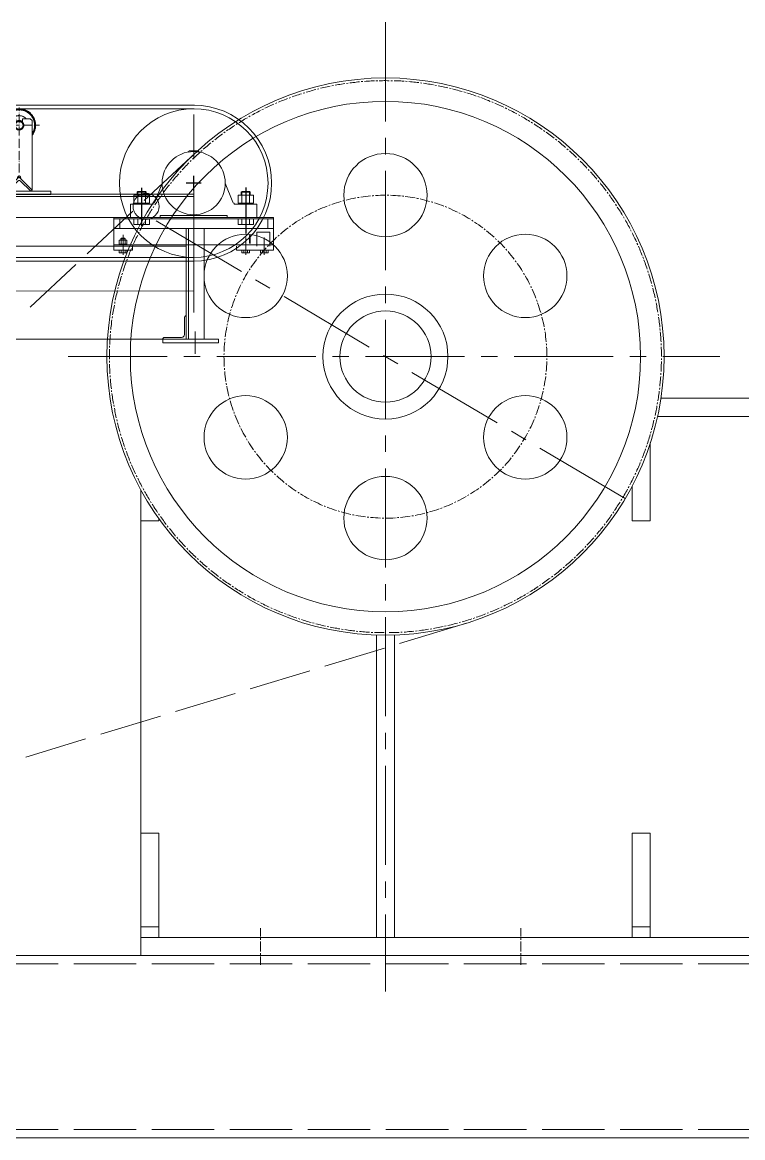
# Model space of a CAD drawing. Header units: millimetres. Extents: x 163705 to 1616509, y 81827 to 302547.
# Drawn here: x 1442037 to 1443421, y 145113 to 147256 of the extents above; entities that cross this region are included whole.
import ezdxf

# ---------------------------------------------------------------- set-up
doc = ezdxf.new("R2010")
doc.units = ezdxf.units.MM
doc.header["$LTSCALE"] = 10
for name, pattern in [('ACAD_ISO02W100', [15, 12, -3]), ('ACAD_ISO05W100', [33, 24, -3, 0, -3, 0, -3]), ('CENTER2', [28.575, 19.05, -3.175, 3.175, -3.175])]:
    doc.linetypes.add(name, pattern=pattern)
for name, color, linetype, lineweight in [('1-中心线', 1, 'CENTER2', 0), ('1-双点线', 8, 'ACAD_ISO05W100', 0), ('1-虚线', 8, 'ACAD_ISO02W100', 0), ('1-设备轮廓', 2, 'Continuous', 18), ('1-钢构', 6, 'Continuous', 0)]:
    doc.layers.add(name, color=color, linetype=linetype, lineweight=lineweight)

# ---------------------------------------------------------------- blocks, each defined once
blk = doc.blocks.new('*U880')
for p, q in [((0, 350), (3700, 350)), ((0, 0), (3700, 0))]:
    blk.add_line(p, q)
at = {"layer": '1-虚线'}
for p, q in [((0, 334), (3700, 334)), ((0, 16), (3700, 16))]:
    blk.add_line(p, q, dxfattribs=at)
blk = doc.blocks.new('A$C366B66C4')
at = {"layer": '1-双点线', "ltscale": 0.1}
for p, q in [((85, 58.2), (85, 233.5)), ((140.9, 185.3), (30.1, 185.3))]:
    blk.add_line(p, q, dxfattribs=at)
at = {"layer": '1-双点线'}
for p, q in [((55, 202.8), (50, 197.8)), ((50, 13), (50, 197.8)), ((55, 202.8), (75.8, 202.8)), ((75.8, 202.8), (75.8, 193.4)), ((94.3, 202.8), (115, 202.8)), ((94.3, 202.8), (94.3, 193.4)), ((120, 197.8), (115, 202.8)), ((120, 197.8), (120, 13)), ((49.6, 10.7), (84.6, 45.7)), ((81.1, 35.1), (54.6, 8.6)), ((85.4, 45.7), (120.4, 10.7)), ((115.4, 8.6), (88.9, 35.1)), ((0, 8), (0, 0)), ((170, 8), (0, 8)), ((51.8, 8.6), (49.6, 10.7)), ((51.9, 13), (50, 13)), ((120, 13), (118.1, 13)), ((120.4, 10.7), (118.2, 8.6)), ((170, 8), (170, 0))]:
    blk.add_line(p, q, dxfattribs=at)
at = {"layer": '1-双点线', "lineweight": 30}
blk.add_line((170, 0), (0, 0), dxfattribs=at)
at = {"layer": '1-双点线'}
for radius in [12.5, 10.5]:
    blk.add_circle((85, 185.3), radius, dxfattribs=at)
for centre, radius, start, end in [((85, 185.3), 44.5, 321.9342, 218.0658), ((85, 185.3), 43, 324.6088, 215.3912), ((85, 185.3), 41.5, 327.7963, 212.2037), ((85, 185.3), 26, 42.343, 137.657), ((85, 185.3), 13, 44.5131, 135.4869), ((73, 45.4), 8, 315, 358.1746), ((85, 45), 4, 1.8254, 178.1746), ((85, 31.2), 5.5, 45, 135), ((85, 45.4), 0.5, 45, 135), ((97, 45.4), 8, 181.8254, 225), ((53.2, 10), 2, 225, 315), ((116.8, 10), 2, 225, 315)]:
    blk.add_arc(centre, radius, start, end, dxfattribs=at)
blk = doc.blocks.new('B400X4400立面图')
for p, q in [((4466.2, 1634.1, -9109.2), (65, 1634, 2695.4)), ((4465.6, 1627, -9109.2), (63.9, 1627.2, 2700)), ((4464.6, 1616.5, 61017), (4464.6, 1530.7, 61017)), ((4455.7, 1546.6, 61017), (4455.7, 1546.2, 61017)), ((4473.5, 1546.6, 61017), (4455.7, 1546.6, 61017)), ((4473.5, 1546.6, 61017), (4473.5, 1546.2, 61017)), ((4403.9, 1484.3, 61017), (4389.6, 1447.9, 61017)), ((4525.3, 1484.3, 61017), (4539.6, 1447.9, 61017)), ((4349.8, 1461.1, 61017), (4349.8, 1445.7, 61017)), ((4349.8, 1461.1, 61017), (4379.5, 1461.1, 61017)), ((4356, 1466.8, 61017), (4357.5, 1468.2, 61017)), ((4356, 1461.1, 61017), (4356, 1466.8, 61017)), ((4356, 1466.8, 61017), (4373.2, 1466.8, 61017)), ((4357.2, 1468, 61017), (4357.2, 1461.1, 61017)), ((4357.2, 1461.1, 61017), (4357.2, 1445.7, 61017)), ((4357.5, 1468.2, 61017), (4371.8, 1468.2, 61017)), ((4373.2, 1466.8, 61017), (4371.8, 1468.2, 61017)), ((4372, 1468, 61017), (4372, 1461.1, 61017)), ((4372, 1461.1, 61017), (4372, 1445.7, 61017)), ((4373.2, 1461.1, 61017), (4373.2, 1466.8, 61017)), ((4379.5, 1461.1, 61017), (4379.5, 1445.7, 61017)), ((4549.8, 1461.1, 61017), (4549.8, 1445.7, 61017)), ((4549.8, 1461.1, 61017), (4579.5, 1461.1, 61017)), ((4556, 1466.8, 61017), (4557.5, 1468.2, 61017)), ((4556, 1461.1, 61017), (4556, 1466.8, 61017)), ((4556, 1466.8, 61017), (4573.2, 1466.8, 61017)), ((4557.2, 1468, 61017), (4557.2, 1461.1, 61017)), ((4557.2, 1461.1, 61017), (4557.2, 1445.7, 61017)), ((4557.5, 1468.2, 61017), (4571.8, 1468.2, 61017)), ((4573.2, 1466.8, 61017), (4571.8, 1468.2, 61017)), ((4572, 1468, 61017), (4572, 1461.1, 61017)), ((4572, 1461.1, 61017), (4572, 1445.7, 61017)), ((4573.2, 1461.1, 61017), (4573.2, 1466.8, 61017)), ((4579.5, 1461.1, 61017), (4579.5, 1445.7, 61017)), ((4386.7, 1443.6, 61017), (4343.2, 1443.6, 61017)), ((4343.2, 1443.6, 61017), (4343.2, 1418.6, 61017)), ((4379.5, 1445.7, 61017), (4349.8, 1445.7, 61017)), ((4350.8, 1445.7, 61017), (4350.8, 1443.6, 61017)), ((4364.6, 1443.6, 61017), (4362.1, 1445.7, 61017)), ((4366.8, 1443.6, 61017), (4364.3, 1445.7, 61017)), ((4378.4, 1445.7, 61017), (4378.4, 1443.6, 61017)), ((4386.7, 1445.7, 61017), (4386.7, 1443.6, 61017)), ((4387.5, 1445.7, 61017), (4386.7, 1445.7, 61017)), ((4464.6, 1352.2, 61017), (4464.6, 1437.9, 61017)), ((4541.8, 1445.7, 61017), (4542.5, 1445.7, 61017)), ((4542.5, 1445.7, 61017), (4542.5, 1443.6, 61017)), ((4542.5, 1443.6, 61017), (4586.1, 1443.6, 61017)), ((4579.5, 1445.7, 61017), (4549.8, 1445.7, 61017)), ((4550.8, 1445.7, 61017), (4550.8, 1443.6, 61017)), ((4564.6, 1443.6, 61017), (4562.1, 1445.7, 61017)), ((4566.8, 1443.6, 61017), (4564.3, 1445.7, 61017)), ((4578.4, 1445.7, 61017), (4578.4, 1443.6, 61017)), ((4586, 1443.6, 61017), (4586, 1418.6, 61017)), ((4618.2, 1418.6, 61017), (4311, 1418.6, 61017)), ((4311, 1418.6, 61017), (4311, 1362.9, 61017)), ((4534.3, 1415.7, 61017), (4311, 1415.7, 61017)), ((4322.5, 1415.7, 61017), (4322.5, 1397.2, 61017)), ((4349.8, 1415.7, 61017), (4349.8, 1405, 61017)), ((4357.2, 1415.7, 61017), (4357.2, 1405, 61017)), ((4372, 1415.7, 61017), (4372, 1405, 61017)), ((4379.5, 1415.7, 61017), (4379.5, 1405, 61017)), ((4528.9, 1422.2, 61017), (4400.3, 1422.2, 61017)), ((4400.3, 1418.6, 61017), (4400.3, 1422.2, 61017)), ((4528.9, 1418.6, 61017), (4528.9, 1422.2, 61017)), ((4618.2, 1415.7, 61017), (4534.3, 1415.7, 61017)), ((4549.8, 1415.7, 61017), (4549.8, 1405, 61017)), ((4557.2, 1415.7, 61017), (4557.2, 1405, 61017)), ((4572, 1415.7, 61017), (4572, 1405, 61017)), ((4579.5, 1415.7, 61017), (4579.5, 1405, 61017)), ((4606.8, 1415.7, 61017), (4606.8, 1397.2, 61017)), ((4618.2, 1418.6, 61017), (4618.2, 1355.7, 61017)), ((4618.2, 1397.2, 61017), (4311, 1397.2, 61017)), ((4379.5, 1405, 61017), (4349.8, 1405, 61017)), ((4450.3, 1397.2, 625.4), (4450.3, 1184.3, 625.4)), ((4454.6, 1397.2, 625.4), (4454.6, 1184.3, 625.4)), ((4484.6, 1397.2, 625.4), (4484.6, 1184.3, 625.4)), ((4549.8, 1405, 61017), (4579.5, 1405, 61017)), ((4336.3, 1374.5, 61017), (4321.5, 1374.5, 61017)), ((4321.5, 1366.8, 61017), (4321.5, 1374.5, 61017)), ((4326, 1378.8, 61017), (4324.6, 1377.4, 61017)), ((4324.6, 1377.4, 61017), (4333.2, 1377.4, 61017)), ((4324.6, 1377.4, 61017), (4324.6, 1374.5, 61017)), ((4325.2, 1374.5, 61017), (4325.2, 1378, 61017)), ((4325.2, 1366.8, 61017), (4325.2, 1374.5, 61017)), ((4331.8, 1378.8, 61017), (4326, 1378.8, 61017)), ((4328.9, 1385.2, 61017), (4328.9, 1346.8, 61017)), ((4333.2, 1377.4, 61017), (4331.8, 1378.8, 61017)), ((4332.6, 1374.5, 61017), (4332.6, 1378, 61017)), ((4332.6, 1366.8, 61017), (4332.6, 1374.5, 61017)), ((4333.2, 1377.4, 61017), (4333.2, 1374.5, 61017)), ((4336.3, 1366.8, 61017), (4336.3, 1374.5, 61017)), ((4564.6, 1379.9, 61017), (4564.6, 1346.8, 61017)), ((4573.2, 1384.3, 61017), (4571.8, 1382.9, 61017)), ((4571.8, 1382.9, 61017), (4571.8, 1370, 61017)), ((4573.2, 1384.3, 61017), (4573.2, 1368.6, 61017)), ((4611, 1390, 61017), (4586, 1390, 61017)), ((4586, 1390, 61017), (4586, 1362.9, 61017)), ((4600.3, 1379.9, 61017), (4600.3, 1346.8, 61017)), ((4611, 1390, 61017), (4611, 1362.9, 61017)), ((4450.3, 1362.9, 1209.6), (-175, 1362.9, 132268.2)), ((4618.2, 1365.7, 61017), (4311, 1365.7, 61017)), ((4311, 1362.9, 61017), (4311, 1355.7, 61017)), ((4346.8, 1355.7, 61017), (4311, 1355.7, 61017)), ((4336.3, 1366.8, 61017), (4321.5, 1366.8, 61017)), ((4321.5, 1350.4, 61017), (4321.5, 1355.7, 61017)), ((4336.3, 1350.4, 61017), (4321.5, 1350.4, 61017)), ((4322.2, 1365.7, 61017), (4322.2, 1366.8, 61017)), ((4325.2, 1350.4, 61017), (4325.2, 1355.7, 61017)), ((4328.9, 1366.8, 61017), (4327.6, 1365.7, 61017)), ((4330.1, 1366.8, 61017), (4328.8, 1365.7, 61017)), ((4332.6, 1350.4, 61017), (4332.6, 1355.7, 61017)), ((4335.6, 1365.7, 61017), (4335.6, 1366.8, 61017)), ((4336.3, 1350.4, 61017), (4336.3, 1355.7, 61017)), ((4346.8, 1362.9, 61017), (4346.8, 1355.7, 61017)), ((4546.8, 1362.9, 61017), (4546.8, 1355.7, 61017)), ((4618.2, 1355.7, 61017), (4546.8, 1355.7, 61017)), ((4557.2, 1350.4, 61017), (4557.2, 1355.7, 61017)), ((4572, 1350.4, 61017), (4557.2, 1350.4, 61017)), ((4560.9, 1350.4, 61017), (4560.9, 1355.7, 61017)), ((4568.3, 1350.4, 61017), (4568.3, 1355.7, 61017)), ((4573.2, 1368.6, 61017), (4571.8, 1370, 61017)), ((4572, 1350.4, 61017), (4572, 1355.7, 61017)), ((4592.9, 1350.4, 61017), (4592.9, 1355.7, 61017)), ((4607.8, 1350.4, 61017), (4592.9, 1350.4, 61017)), ((4596.6, 1350.4, 61017), (4596.6, 1355.7, 61017)), ((4604, 1350.4, 61017), (4604, 1355.7, 61017)), ((4607.8, 1350.4, 61017), (4607.8, 1355.7, 61017)), ((65, 1341.5, 61017), (4464.6, 1341.5, 61017)), ((65, 1334.5, 61017), (4464.6, 1334.5, 61017)), ((4484.6, 1317.7, 625.4), (4484.6, 1317.7, 625.4)), ((4465.1, 1277, 625.9), (-160.7, 1285.2, 68066.2)), ((1879.2, 1184.3, 45315.6), (4484.6, 1184.3, 30821.2)), ((4467.5, 1156, 625.4), (4467.5, 1199.5, 625.4)), ((4407.5, 1177.2, 625.4), (4407.5, 1177.2, 625.4)), ((4450.3, 1177.2, 625.4), (4484.6, 1177.2, 625.4))]:
    blk.add_line(p, q)
at = {"lineweight": 30}
for p, q in [((4478.9, 1484.3, 61017), (4450.3, 1484.3, 61017)), ((4464.6, 1470, 61017), (4464.6, 1498.6, 61017)), ((4364.6, 1475.4, 61017), (4364.6, 1401.4, 61017)), ((4564.6, 1475.7, 61017), (4564.6, 1387.5, 61017))]:
    blk.add_line(p, q, dxfattribs=at)
at = {"lineweight": 13}
for p, q in [((4464.6, 1484.3, 61017), (4464.6, 1235.9, 61017)), ((65, 1463.1, 56124.5), (4464.6, 1463.1, 62009.2)), ((65, 1458.8, 68356.9), (4464.6, 1458.8, 74241.5)), ((65, 1418.1, 68356.9), (4464.6, 1418.1, 74241.5))]:
    blk.add_line(p, q, dxfattribs=at)
at = {"elevation": 625.4}
blk.add_lwpolyline([(4450.3, 1184.3), (4450.3, 1229.3, 0.414214), (4446.8, 1225.7), (4446.8, 1193.2, -0.414214), (4441.4, 1187.9), (4408.9, 1187.9, 0.414214), (4405.3, 1184.3)], format="xyb", close=True, dxfattribs=at)
blk.add_lwpolyline([(4512.5, 1184.3), (4405.3, 1184.3), (4405.3, 1177.2), (4512.5, 1177.2)], close=True, dxfattribs=at)
for centre, radius in [((4464.6, 1484.3, 61017), 142.9), ((4464.6, 1484.3, 61017), 60.7), ((4373, 1439.7, 61017), 25)]:
    blk.add_circle(centre, radius)
for centre, radius, start, end in [((4464.6, 1484.3, 61017), 149.8, 270, 90), ((4453.5, 1546.2, 61017), 2.14, 280.1448, 0), ((4475.7, 1546.2, 61017), 2.14, 180, 259.8552), ((4387.5, 1447.9, 61017), 2.14, 270, 0), ((4541.8, 1447.9, 61017), 2.14, 180, 270)]:
    blk.add_arc(centre, radius, start, end)
at = {"layer": '1-双点线', "lineweight": 30, "xscale": -0.7142857142857, "yscale": 0.7142857142857, "zscale": 0.7142857142857}
blk.add_blockref('A$C366B66C4', (4189.8, 1463.1, -44186.4), dxfattribs=at)
blk = doc.blocks.new('PE400X600-正视图')
for points in [[(1780.6, 1739.5), (1777.5, 1738.8), (1774.4, 1738), (1771.3, 1737.4), (1768.2, 1736.8), (1765.1, 1736), (1762, 1735.3)], [(1786.8, 1740.7), (1783.7, 1740.1)], [(1808.5, 1744.4), (1805.4, 1743.8), (1802.3, 1743.4), (1799.2, 1742.8), (1796.1, 1742.4), (1793, 1741.7), (1789.9, 1741.1)], [(1814.9, 1745.2), (1811.8, 1744.8)], [(1836.8, 1747.7), (1833.7, 1747.5), (1830.6, 1747.1), (1827.5, 1746.7), (1824.2, 1746.5), (1821.1, 1746.1), (1818, 1745.7)], [(1843.2, 1748.3), (1840.1, 1748.1)], [(1865.3, 1749.6), (1862.2, 1749.6), (1858.9, 1749.4), (1855.8, 1749.2), (1852.7, 1749), (1849.4, 1748.8), (1846.3, 1748.6)], [(1871.7, 1750), (1868.4, 1749.8)], [(1893.8, 1750), (1890.7, 1750), (1887.4, 1750.2), (1884.3, 1750.2), (1881.2, 1750), (1877.9, 1750), (1874.8, 1750)], [(1900, 1750), (1896.9, 1750)], [(1922.3, 1749), (1919, 1749.2), (1915.9, 1749.4), (1912.8, 1749.4), (1909.5, 1749.6), (1906.4, 1749.8), (1903.3, 1749.8)], [(1928.5, 1748.6), (1925.4, 1748.8)], [(1950.6, 1746.3), (1947.5, 1746.7), (1944.2, 1746.9), (1941.1, 1747.3), (1938, 1747.5), (1934.9, 1747.9), (1931.6, 1748.1)], [(1956.8, 1745.5), (1953.7, 1745.9)], [(1978.7, 1742.1), (1975.6, 1742.6), (1972.5, 1743.2), (1969.4, 1743.6), (1966.3, 1744), (1963.2, 1744.6), (1959.9, 1745)], [(1984.9, 1740.9), (1981.8, 1741.5)], [(2006.5, 1736.4), (2003.5, 1737), (2000.4, 1737.8), (1997.5, 1738.4), (1994.4, 1739.1), (1991.3, 1739.7), (1988, 1740.3)], [(1698.6, 1715.7), (1695.5, 1714.5), (1692.6, 1713.4), (1689.7, 1712.2), (1686.8, 1711), (1683.9, 1709.7), (1680.8, 1708.7)], [(1704.3, 1717.8), (1701.5, 1716.7)], [(1725.4, 1725), (1722.3, 1724), (1719.4, 1723.1), (1716.3, 1722.1), (1713.4, 1721.1), (1710.3, 1720), (1707.4, 1719)], [(1731.4, 1726.9), (1728.5, 1726)], [(1752.7, 1732.9), (1749.8, 1732.2), (1746.7, 1731.4), (1743.6, 1730.4), (1740.5, 1729.5), (1737.6, 1728.7), (1734.5, 1727.9)], [(1758.9, 1734.5), (1755.8, 1733.7)], [(2012.7, 1734.9), (2009.6, 1735.5)], [(2034.2, 1729.1), (2031.1, 1730), (2028, 1730.8), (2025.1, 1731.8), (2022, 1732.4), (2018.9, 1733.3), (2015.8, 1734.1)], [(2040.2, 1727.3), (2037.3, 1728.3)], [(2061.3, 1720.5), (2058.4, 1721.5), (2055.3, 1722.5), (2052.4, 1723.6), (2049.3, 1724.6), (2046.2, 1725.4), (2043.3, 1726.5)], [(2067.3, 1718.4), (2064.4, 1719.4)], [(2087.9, 1710.3), (2085, 1711.6), (2082.2, 1712.8), (2079.1, 1713.9), (2076.2, 1715.1), (2073.3, 1716.1), (2070.2, 1717.4)], [(1652.1, 1695.5), (1649.2, 1694)], [(1672.1, 1704.8), (1669.2, 1703.5), (1666.3, 1702.3), (1663.4, 1700.8), (1660.6, 1699.6), (1657.9, 1698.2), (1655, 1696.9)], [(1677.9, 1707.4), (1675, 1706)], [(2093.7, 1708.1), (2090.8, 1709.1)], [(2114, 1699), (2111.1, 1700.2), (2108.2, 1701.7), (2105.5, 1702.9), (2102.6, 1704.1), (2099.7, 1705.4), (2096.6, 1706.8)], [(2119.7, 1696.1), (2116.9, 1697.5)], [(2139.4, 1686), (2136.7, 1687.4), (2133.8, 1689.1), (2131.1, 1690.5), (2128.2, 1692), (2125.3, 1693.4), (2122.6, 1694.8)], [(1621.3, 1678.9), (1618.6, 1677.5), (1615.9, 1675.8), (1613.3, 1674.2), (1610.6, 1672.5), (1607.9, 1670.9), (1605.2, 1669.2)], [(1626.9, 1682.2), (1624.2, 1680.6)], [(1646.5, 1692.6), (1643.6, 1691.1), (1640.7, 1689.7), (1638, 1688.2), (1635.2, 1686.8), (1632.5, 1685.3), (1629.6, 1683.7)], [(2144.9, 1682.9), (2142.3, 1684.5)], [(2164.2, 1671.7), (2161.3, 1673.4), (2158.6, 1675), (2155.9, 1676.7), (2153.2, 1678.3), (2150.5, 1679.8), (2147.6, 1681.4)], [(1578.8, 1651.7), (1576.3, 1649.8)], [(1597.1, 1664.1), (1594.5, 1662.4), (1591.8, 1660.6), (1589.3, 1658.9), (1586.6, 1657), (1583.9, 1655.4), (1581.4, 1653.5)], [(1602.5, 1667.6), (1599.8, 1665.9)], [(2169.5, 1668.4), (2166.8, 1670.1)], [(2187.9, 1656.2), (2185.2, 1658.1), (2182.7, 1659.7), (2180.1, 1661.6), (2177.4, 1663.2), (2174.7, 1665.1), (2172.2, 1666.8)], [(2193.1, 1652.5), (2190.6, 1654.4)], [(2210.8, 1639.5), (2208.4, 1641.3), (2205.9, 1643.2), (2203.4, 1645.1), (2200.9, 1647.1), (2198.2, 1649), (2195.8, 1650.8)], [(1551.1, 1630.6), (1548.6, 1628.5), (1546.3, 1626.5), (1543.8, 1624.4), (1541.4, 1622.3), (1539.1, 1620.3), (1536.6, 1618.2)], [(1556, 1634.5), (1553.6, 1632.5)], [(1573.6, 1648), (1571.1, 1646.1), (1568.6, 1644.2), (1566, 1642.4), (1563.5, 1640.3), (1561, 1638.5), (1558.5, 1636.4)], [(2216, 1635.6), (2213.5, 1637.4)], [(2232.9, 1621.3), (2230.7, 1623.4), (2228.2, 1625.4), (2225.7, 1627.5), (2223.2, 1629.6), (2221, 1631.6), (2218.5, 1633.5)], [(1423.2, 1519.5), (1521.3, 1611.2)], [(1529.6, 1612), (1527.3, 1609.7), (1524.8, 1607.7), (1522.6, 1605.4), (1520.3, 1603.3), (1518, 1601.1), (1515.8, 1599)], [(1534.3, 1616.1), (1531.9, 1614.1)], [(2237.7, 1617.2), (2235.4, 1619.2)], [(2254, 1602.3), (2251.7, 1604.4), (2249.5, 1606.6), (2247.2, 1608.7), (2244.9, 1611), (2242.4, 1613), (2240.2, 1615.1)], [(1508.9, 1592.2), (1506.9, 1589.9), (1504.6, 1587.6), (1502.3, 1585.4), (1500.3, 1583.1), (1498, 1580.8), (1495.9, 1578.6)], [(1513.5, 1596.7), (1511.2, 1594.5)], [(2258.6, 1597.8), (2256.3, 1600)], [(2274, 1581.9), (2272, 1584.3), (2269.7, 1586.6), (2267.4, 1588.9), (2265.4, 1591.2), (2263.1, 1593.4), (2260.8, 1595.5)], [(1489.5, 1571.3), (1487.5, 1569.1), (1485.4, 1566.6), (1483.3, 1564.3), (1481.3, 1561.8), (1479.2, 1559.3), (1477.1, 1557.1)], [(1493.9, 1576.1), (1491.6, 1573.8)], [(2278.4, 1577.3), (2276.3, 1579.6)], [(2293.1, 1560.6), (2291, 1563.1), (2288.9, 1565.5), (2286.9, 1567.8), (2284.8, 1570.3), (2282.5, 1572.6), (2280.5, 1575)], [(1471.3, 1549.6), (1469.3, 1547.2), (1467.4, 1544.7), (1465.4, 1542.2), (1463.5, 1539.5), (1461.6, 1537), (1459.8, 1534.6)], [(1475.3, 1554.6), (1473.2, 1552.1)], [(2297, 1555.8), (2294.9, 1558.1)], [(2310.6, 1538.3), (2308.8, 1540.8), (2306.9, 1543.4), (2304.8, 1545.9), (2303, 1548.4), (2300.9, 1550.9), (2299, 1553.4)], [(1454.2, 1526.9), (1452.3, 1524.2), (1450.5, 1521.5), (1448.6, 1519.1), (1447, 1516.4), (1445.1, 1513.7), (1443.5, 1511.2)], [(1457.9, 1531.9), (1456.1, 1529.4)], [(1835.9, 1525.7), (1834.3, 1525.5), (1832.8, 1525.3)], [(1864.4, 1529.2), (1862.8, 1529), (1861.1, 1529)], [(1892.9, 1529.8), (1891.3, 1529.8), (1889.8, 1530)], [(1921.7, 1527.9), (1920, 1528.2), (1918.3, 1528.4)], [(1950, 1523.4), (1948.3, 1523.8), (1946.6, 1524)], [(2314.5, 1533.3), (2312.5, 1535.8)], [(2327.1, 1515.1), (2325.5, 1517.8), (2323.6, 1520.3), (2321.8, 1523), (2319.9, 1525.5), (2318.3, 1528.2), (2316.4, 1530.6)], [(1438.3, 1503.2), (1436.6, 1500.5), (1435, 1497.8), (1433.3, 1495.1), (1431.7, 1492.4), (1430, 1489.7), (1428.4, 1486.8)], [(1441.6, 1508.5), (1439.9, 1505.8)], [(1780.6, 1511.2), (1778.9, 1510.6), (1777.5, 1510.2)], [(1807.8, 1519.7), (1806.4, 1519.3), (1804.7, 1518.9)], [(1977.6, 1516.4), (1976.2, 1516.8), (1974.5, 1517.2)], [(2004.7, 1506.7), (2003, 1507.3), (2001.6, 1507.9)], [(2330.6, 1509.8), (2329, 1512.5)], [(2342.4, 1491), (2340.8, 1493.7), (2339.1, 1496.5), (2337.5, 1499.2), (2335.8, 1501.9), (2334.2, 1504.6), (2332.3, 1507.1)], [(1313.3, 1417), (1401.1, 1499)], [(1426.9, 1484.2), (1425.3, 1481.5)], [(1728.7, 1486.8), (1727.3, 1486), (1726, 1485.2)], [(1754.1, 1500.3), (1752.7, 1499.4), (1751.2, 1498.8)], [(2030.5, 1494.5), (2029.1, 1495.3), (2027.8, 1495.9)], [(2055.3, 1480), (2054.1, 1480.8), (2052.6, 1481.7)], [(2345.5, 1485.6), (2344.1, 1488.3)], [(2356.3, 1466.2), (2354.8, 1469.1), (2353.4, 1471.8), (2351.7, 1474.4), (2350.3, 1477.3), (2348.8, 1480), (2347.2, 1482.9)], [(1413.3, 1459.2), (1411.9, 1456.3)], [(1423.6, 1478.8), (1422.2, 1475.9), (1420.7, 1473.2), (1419.1, 1470.3), (1417.6, 1467.6), (1416.2, 1464.7), (1414.7, 1462.1)], [(1704.8, 1471.1), (1703.5, 1470.1), (1702.3, 1469.1)], [(2078.6, 1463.3), (2077.4, 1464.3), (2076.2, 1465.4)], [(2359.2, 1460.6), (2357.7, 1463.3)], [(2368.9, 1440.6), (2367.6, 1443.5), (2366.2, 1446.4), (2364.7, 1449.2), (2363.5, 1452.1), (2362, 1454.8), (2360.6, 1457.7)], [(1410.4, 1453.4), (1409.2, 1450.7), (1407.7, 1447.8), (1406.3, 1444.9), (1405, 1442), (1403.8, 1439.1), (1402.4, 1436.2)], [(1682.2, 1453.2), (1681.2, 1452.1), (1680, 1451.1)], [(2100.3, 1444.7), (2099.1, 1445.7), (2098.1, 1446.8)], [(2371.5, 1434.8), (2370.1, 1437.7)], [(1398.6, 1427.6), (1397.4, 1424.7), (1396.2, 1421.8), (1394.9, 1418.9), (1393.9, 1415.8), (1392.6, 1412.9), (1391.4, 1410)], [(1401.1, 1433.3), (1399.9, 1430.4)], [(1661.6, 1433.3), (1660.6, 1432.1), (1659.5, 1431.1)], [(2120.2, 1423.8), (2119.1, 1425.1), (2118.1, 1426.3)], [(2380, 1414.3), (2378.8, 1417.4), (2377.7, 1420.3), (2376.5, 1423.2), (2375.3, 1426.1), (2374, 1429), (2372.8, 1431.9)], [(1203.6, 1314.6), (1291.4, 1396.6)], [(1388.1, 1401.1), (1387.1, 1398), (1386, 1395.1), (1385, 1392.2), (1384, 1389.1), (1382.9, 1386), (1381.9, 1383.1)], [(1390.4, 1407.1), (1389.3, 1404)], [(1643, 1411.6), (1642, 1410.4), (1640.9, 1409.2)], [(2137.9, 1401.5), (2137.1, 1402.8), (2136.1, 1404)], [(2382.3, 1408.6), (2381.3, 1411.4)], [(2389.7, 1387.7), (2388.7, 1390.6), (2387.7, 1393.7), (2386.6, 1396.6), (2385.6, 1399.7), (2384.6, 1402.6), (2383.3, 1405.5)], [(1379.2, 1374.1), (1378.2, 1371), (1377.4, 1368.1), (1376.5, 1365), (1375.5, 1361.9), (1374.7, 1358.8), (1373.8, 1355.9)], [(1381.1, 1380), (1380, 1377.2)], [(1626.3, 1388.3), (1625.4, 1387.1), (1624.4, 1385.6)], [(2153.6, 1377.6), (2152.8, 1379), (2152, 1380.3)], [(2391.8, 1381.7), (2390.8, 1384.6)], [(2398, 1360.4), (2397.2, 1363.5), (2396.3, 1366.4), (2395.5, 1369.5), (2394.5, 1372.6), (2393.6, 1375.5), (2392.6, 1378.6)], [(1373.2, 1352.8), (1372.4, 1349.7)], [(1611.8, 1363.7), (1611, 1362.3), (1610.4, 1360.8)], [(2167, 1352.2), (2166.4, 1353.6), (2165.8, 1355.1)], [(2399.6, 1354.2), (2398.8, 1357.3)], [(2404.8, 1332.7), (2404.2, 1335.8), (2403.6, 1338.9), (2402.7, 1342), (2402.1, 1345.1), (2401.3, 1348.2), (2400.5, 1351.1)], [(1371.6, 1346.6), (1370.7, 1343.5), (1370.1, 1340.4), (1369.3, 1337.3), (1368.7, 1334.2), (1368.1, 1331.1), (1367.4, 1328)], [(1599.6, 1337.7), (1599, 1336.3), (1598.4, 1334.8)], [(2406.2, 1326.5), (2405.6, 1329.6)], [(1365.6, 1318.7), (1365, 1315.6), (1364.3, 1312.5), (1363.7, 1309.4), (1363.3, 1306.3), (1362.7, 1303.2), (1362.3, 1300.1)], [(1366.8, 1324.9), (1366.2, 1321.8)], [(1589.9, 1310.6), (1589.5, 1309.2), (1589.1, 1307.5)], [(2178.2, 1325.7), (2177.6, 1327.4), (2177, 1328.8)], [(2410.2, 1304.9), (2409.8, 1308), (2409.1, 1311.1), (2408.5, 1314.2), (2408.1, 1317.3), (2407.5, 1320.3), (2406.9, 1323.4)], [(1360.8, 1290.6), (1360.4, 1287.5), (1360.2, 1284.4), (1359.8, 1281.3), (1359.4, 1278), (1359, 1274.9), (1358.8, 1271.8)], [(1361.9, 1297), (1361.5, 1293.7)], [(2186.7, 1298.5), (2186.3, 1299.9), (2185.8, 1301.6)], [(2411.2, 1298.5), (2410.6, 1301.6)], [(2414.1, 1276.6), (2413.7, 1279.7), (2413.3, 1282.8), (2412.9, 1286.1), (2412.4, 1289.2), (2412, 1292.3), (2411.6, 1295.4)], [(1358.4, 1268.7), (1358.1, 1265.4)], [(1582.9, 1283), (1582.5, 1281.3), (1582.3, 1279.9)], [(2192.7, 1270.4), (2192.5, 1272), (2192.2, 1273.5)], [(2414.7, 1270.2), (2414.3, 1273.5)], [(2416.4, 1248.1), (2416.2, 1251.4), (2416, 1254.5), (2415.8, 1257.6), (2415.5, 1260.9), (2415.1, 1264), (2414.9, 1267.1)], [(1357.9, 1262.3), (1357.7, 1259.2), (1357.3, 1256.1), (1357.1, 1252.8), (1357.1, 1249.7), (1356.9, 1246.6), (1356.7, 1243.3)], [(1578.3, 1254.7), (1578.1, 1253), (1577.9, 1251.6)], [(2196, 1241.9), (2196, 1243.5), (2195.8, 1245.2)], [(2416.6, 1241.9), (2416.4, 1245)], [(1356.3, 1234), (1356.3, 1230.7), (1356.3, 1227.6), (1356.1, 1224.5), (1356.1, 1221.2), (1356.1, 1218.1), (1356.1, 1215)], [(1356.5, 1240.2), (1356.5, 1237.1)], [(1576.5, 1225.9), (1576.5, 1224.5), (1576.3, 1222.9)], [(2417, 1219.8), (2417, 1222.9), (2417, 1225.9), (2417, 1229.3), (2417, 1232.4), (2416.8, 1235.5), (2416.8, 1238.5)], [(1356.3, 1211.7), (1356.3, 1208.6)], [(1356.3, 1205.5), (1356.5, 1202.2), (1356.5, 1199.1), (1356.7, 1196), (1356.9, 1192.7), (1357.1, 1189.6), (1357.1, 1186.5)], [(2196.8, 1213.3), (2196.8, 1214.8), (2196.8, 1216.4)], [(2416.4, 1191.2), (2416.4, 1194.3), (2416.6, 1197.4), (2416.8, 1200.7), (2416.8, 1203.8), (2417, 1206.9), (2417, 1210.3)], [(2417, 1213.3), (2417, 1216.4)], [(1357.3, 1183.2), (1357.7, 1180.1)], [(1577.1, 1197.4), (1577.3, 1195.8), (1577.3, 1194.1)], [(2194.9, 1184.6), (2195.1, 1186.3), (2195.1, 1187.9)], [(2414.1, 1162.7), (2414.3, 1166), (2414.7, 1169.1), (2414.9, 1172.2), (2415.1, 1175.3), (2415.5, 1178.6), (2415.8, 1181.7)], [(2416, 1184.8), (2416.2, 1187.9)], [(1357.9, 1177), (1358.1, 1173.9), (1358.4, 1170.6), (1358.8, 1167.5), (1359, 1164.4), (1359.4, 1161.3), (1359.8, 1158)], [(1580.6, 1168.9), (1580.8, 1167.3), (1581, 1165.8)], [(2190.4, 1156.3), (2190.6, 1158), (2191, 1159.4)], [(2413.3, 1156.5), (2413.7, 1159.6)], [(1360.2, 1154.9), (1360.4, 1151.8)], [(1360.8, 1148.7), (1361.5, 1145.6), (1361.9, 1142.3), (1362.3, 1139.2), (1362.7, 1136.1), (1363.3, 1133), (1363.7, 1129.9)], [(1416.2, 963.8), (1416.2, 68.8), (2887.5, 68.8), (2887.5, 1139.6), (2416, 1139.6)], [(1586.6, 1140.8), (1587, 1139.4), (1587.4, 1137.7)], [(2410.2, 1134.6), (2410.6, 1137.7), (2411.2, 1140.8), (2411.6, 1143.9), (2412, 1147), (2412.4, 1150.1), (2412.9, 1153.4)], [(1364.3, 1126.8), (1365, 1123.7)], [(1365.6, 1120.6), (1366.2, 1117.5), (1366.8, 1114.4), (1367.4, 1111.3), (1368.1, 1108.2), (1368.7, 1105.1), (1369.3, 1102)], [(2183.2, 1128.7), (2183.8, 1130.1), (2184.2, 1131.8)], [(2404.8, 1106.6), (2405.6, 1109.7), (2406.2, 1112.8), (2406.9, 1115.9), (2407.5, 1119), (2408.1, 1122), (2408.5, 1125.1)], [(2409.1, 1128.2), (2409.8, 1131.6)], [(1370.1, 1098.9), (1370.7, 1095.8)], [(1595.1, 1113.6), (1595.7, 1112.1), (1596.1, 1110.5)], [(2173.7, 1101.6), (2174.1, 1103), (2174.7, 1104.7)], [(2398, 1078.9), (2398.8, 1082), (2399.6, 1085.1), (2400.5, 1088.2), (2401.3, 1091.3), (2402.1, 1094.2), (2402.7, 1097.3)], [(2403.6, 1100.4), (2404.2, 1103.5)], [(2887.5, 1104.5), (2409.6, 1104.5)], [(1371.6, 1092.7), (1372.4, 1089.6), (1373.2, 1086.5), (1373.8, 1083.4), (1374.7, 1080.5), (1375.5, 1077.4), (1376.5, 1074.3)], [(1606, 1087.1), (1606.9, 1085.7), (1607.5, 1084.2)], [(2161.5, 1075.8), (2162.1, 1077), (2162.9, 1078.5)], [(2396.3, 1072.9), (2397.2, 1076)], [(1377.4, 1071.2), (1378.2, 1068.3)], [(1379.2, 1065.2), (1380, 1062.1), (1381.1, 1059.3), (1381.9, 1056.2), (1382.9, 1053.3), (1384, 1050.2), (1385, 1047.3)], [(1619.5, 1061.7), (1620.3, 1060.5), (1621.1, 1059)], [(2147, 1051), (2147.8, 1052.2), (2148.7, 1053.7)], [(2360.8, 970.8), (2360.8, 904.3), (2395.7, 904.3), (2395.7, 1054.1)], [(2389.7, 1051.6), (2390.8, 1054.7), (2391.8, 1057.8), (2392.6, 1060.7), (2393.6, 1063.8), (2394.5, 1066.7), (2395.5, 1069.8)], [(1386, 1044.2), (1387.1, 1041.3)], [(1388.1, 1038.2), (1389.3, 1035.3), (1390.4, 1032.4), (1391.4, 1029.3), (1392.6, 1026.4), (1393.9, 1023.5), (1394.9, 1020.4)], [(1635.2, 1037.8), (1636.2, 1036.5), (1637, 1035.3)], [(2130.3, 1027.6), (2131.3, 1028.9), (2132.3, 1030.1)], [(2380, 1025), (2381.3, 1027.9), (2382.3, 1030.7), (2383.3, 1033.8), (2384.6, 1036.7), (2385.6, 1039.6), (2386.6, 1042.7)], [(2387.7, 1045.6), (2388.7, 1048.7)], [(1396.2, 1017.5), (1397.4, 1014.6)], [(1398.6, 1011.7), (1399.9, 1008.9), (1401.1, 1006), (1402.4, 1003.1), (1403.8, 1000.2), (1405, 997.3), (1406.3, 994.4)], [(1653.1, 1015.5), (1654.2, 1014.2), (1655.2, 1013)], [(2111.5, 1006), (2112.7, 1007.2), (2113.8, 1008.2)], [(2368.9, 998.7), (2370.1, 1001.6), (2371.5, 1004.5), (2372.8, 1007.4), (2374, 1010.3), (2375.3, 1013.2), (2376.5, 1016.1)], [(2377.7, 1019), (2378.8, 1022.1)], [(1407.7, 991.5), (1409.2, 988.6)], [(1673, 994.8), (1674, 993.6), (1675.2, 992.5)], [(2090.8, 986.1), (2092.1, 987.2), (2093.3, 988.2)], [(2356.3, 973.1), (2357.7, 976), (2359.2, 978.7), (2360.6, 981.6), (2362, 984.5), (2363.5, 987.4), (2364.7, 990.1)], [(2366.2, 992.9), (2367.6, 995.8)], [(1410.4, 985.9), (1411.9, 983), (1413.3, 980.1), (1414.7, 977.5), (1416.2, 974.6), (1417.6, 971.7), (1419.1, 969)], [(1420.7, 966.1), (1422.2, 963.4)], [(1694.6, 976), (1695.9, 975), (1697.1, 973.9)], [(2068.5, 968.4), (2069.8, 969.2), (2071, 970.2)], [(2342.4, 948.3), (2344.1, 951), (2345.5, 953.7), (2347.2, 956.6), (2348.8, 959.3), (2350.3, 962), (2351.7, 964.9)], [(2353.4, 967.5), (2354.8, 970.4)], [(1423.6, 960.7), (1425.3, 957.8), (1426.9, 955.1), (1428.4, 952.5), (1430, 949.6), (1431.7, 946.9), (1433.3, 944.2)], [(1718, 959.3), (1719.2, 958.5), (1720.7, 957.6)], [(1742.6, 944.8), (1744, 944), (1745.5, 943.4)], [(2044.6, 952.7), (2045.8, 953.5), (2047.2, 954.1)], [(2339.1, 943), (2340.8, 945.6)], [(1435, 941.5), (1436.6, 938.8)], [(1438.3, 936.1), (1439.9, 933.5), (1441.6, 930.8), (1443.5, 928.1), (1445.1, 925.6), (1447, 922.9), (1448.6, 920.2)], [(1768.6, 932.6), (1770, 932.2), (1771.5, 931.6)], [(1795.6, 923.1), (1797.1, 922.5), (1798.5, 922.1)], [(1992.7, 928.1), (1994.2, 928.7), (1995.8, 929.1)], [(2019.2, 939.2), (2020.6, 939.9), (2022, 940.5)], [(2323.6, 919), (2325.5, 921.7)], [(2327.1, 924.2), (2329, 926.8), (2330.6, 929.5), (2332.3, 932.2), (2334.2, 934.9), (2335.8, 937.6), (2337.5, 940.3)], [(1451.3, 908), (1451.3, 904.3), (1416.2, 904.3)], [(1450.5, 917.8), (1452.3, 915.1)], [(1454.2, 912.6), (1456.1, 909.9), (1457.9, 907.4), (1459.8, 904.7), (1461.6, 902.3), (1463.5, 899.8), (1465.4, 897.3)], [(1823.3, 915.9), (1825, 915.7), (1826.4, 915.3)], [(1851.6, 911.4), (1853.3, 911.1), (1854.7, 910.9)], [(1880.3, 909.5), (1881.8, 909.5), (1883.4, 909.5)], [(1908.8, 910.1), (1910.5, 910.3), (1912.2, 910.5)], [(1937.4, 913.6), (1939, 913.8), (1940.4, 914)], [(1965.4, 919.6), (1966.9, 920), (1968.5, 920.4)], [(2310.6, 901), (2312.5, 903.5), (2314.5, 906), (2316.4, 908.7), (2318.3, 911.1), (2319.9, 913.8), (2321.8, 916.3)], [(1467.4, 894.6), (1469.3, 892.1)], [(1471.3, 889.7), (1473.2, 887.2), (1475.3, 884.7), (1477.1, 882.4), (1479.2, 880), (1481.3, 877.5), (1483.3, 875)], [(2293.1, 878.7), (2294.9, 881.2), (2297, 883.7), (2299, 885.9), (2300.9, 888.4), (2303, 890.9), (2304.8, 893.4)], [(2306.9, 895.9), (2308.8, 898.5)], [(1485.4, 872.7), (1487.5, 870.2)], [(1489.5, 868), (1491.6, 865.5), (1493.9, 863.2), (1495.9, 861), (1498, 858.5), (1500.3, 856.2), (1502.3, 853.9)], [(2274, 857.4), (2276.3, 859.7), (2278.4, 862), (2280.5, 864.5), (2282.5, 866.7), (2284.8, 869), (2286.9, 871.5)], [(2288.9, 874), (2291, 876.2)], [(1504.6, 851.7), (1506.9, 849.4)], [(1508.9, 847.1), (1511.2, 844.8), (1513.5, 842.6), (1515.8, 840.5), (1518, 838.2), (1520.3, 836), (1522.6, 833.9)], [(2254, 837.2), (2256.3, 839.3), (2258.6, 841.5), (2260.8, 843.8), (2263.1, 846.1), (2265.4, 848.1), (2267.4, 850.4)], [(2269.7, 852.7), (2272, 855.2)], [(1524.8, 831.6), (1527.3, 829.6)], [(1529.6, 827.3), (1531.9, 825.2), (1534.3, 823.2), (1536.6, 821.1), (1539.1, 819), (1541.4, 817), (1543.8, 814.9)], [(2228.2, 813.9), (2230.7, 815.9)], [(2232.9, 818), (2235.4, 820.1), (2237.7, 822.1), (2240.2, 824.2), (2242.4, 826.3), (2244.9, 828.5), (2247.2, 830.6)], [(2249.5, 832.7), (2251.7, 834.9)], [(1546.3, 812.8), (1548.6, 810.8)], [(1551.1, 808.7), (1553.6, 806.8), (1556, 804.8), (1558.5, 802.9), (1561, 800.8), (1563.5, 799), (1566, 797.1)], [(1568.6, 795.1), (1571.1, 793.2)], [(2187.9, 783.1), (2190.6, 784.9), (2193.1, 786.8), (2195.8, 788.7), (2198.2, 790.5), (2200.9, 792.4), (2203.4, 794.2)], [(2205.9, 796.1), (2208.4, 798)], [(2210.8, 800), (2213.5, 801.9), (2216, 803.7), (2218.5, 805.8), (2221, 807.9), (2223.2, 809.7), (2225.7, 811.8)], [(1573.6, 791.3), (1576.3, 789.5), (1578.8, 787.6), (1581.4, 785.8), (1583.9, 784.1), (1586.6, 782.3), (1589.3, 780.4)], [(1591.8, 778.7), (1594.5, 776.9)], [(1597.1, 775.2), (1599.8, 773.4), (1602.5, 771.7), (1605.2, 770.1), (1607.9, 768.4), (1610.6, 766.8), (1613.3, 765.1)], [(2164.2, 767.6), (2166.8, 769.2), (2169.5, 770.9), (2172.2, 772.5), (2174.7, 774.4), (2177.4, 776.1), (2180.1, 777.7)], [(2182.7, 779.6), (2185.2, 781.4)], [(1615.9, 763.5), (1618.6, 761.8)], [(1621.3, 760.4), (1624.2, 758.7), (1626.9, 757.1), (1629.6, 755.6), (1632.5, 754.2), (1635.2, 752.5), (1638, 751.1)], [(2133.8, 750.4), (2136.7, 751.9)], [(2139.4, 753.3), (2142.3, 754.8), (2144.9, 756.4), (2147.6, 757.9), (2150.5, 759.5), (2153.2, 761), (2155.9, 762.6)], [(2158.6, 764.3), (2161.3, 765.9)], [(1640.7, 749.6), (1643.6, 748.2)], [(1646.5, 746.7), (1649.2, 745.3), (1652.1, 743.8), (1655, 742.4), (1657.9, 741.1), (1660.6, 739.7), (1663.4, 738.5)], [(1666.3, 737), (1669.2, 735.8)], [(1672.1, 734.5), (1675, 733.3), (1677.9, 732.1), (1680.8, 730.8), (1683.9, 729.6), (1686.8, 728.3), (1689.7, 727.1)], [(2087.9, 729), (2090.8, 730.2), (2093.7, 731.4), (2096.6, 732.7), (2099.7, 733.9), (2102.6, 735.2), (2105.5, 736.4)], [(2108.2, 737.8), (2111.1, 739.1)], [(2114, 740.5), (2116.9, 741.8), (2119.7, 743.2), (2122.6, 744.7), (2125.3, 745.9), (2128.2, 747.3), (2131.1, 748.8)], [(1692.6, 726.1), (1695.5, 724.8)], [(1698.6, 723.6), (1701.5, 722.6), (1704.3, 721.5), (1707.4, 720.5), (1710.3, 719.3), (1713.4, 718.2), (1716.3, 717.2)], [(1719.4, 716.4), (1722.3, 715.3)], [(1725.4, 714.3), (1728.5, 713.3), (1731.4, 712.4), (1734.5, 711.4), (1737.6, 710.6), (1740.5, 709.7), (1743.6, 708.9)], [(1746.7, 708.1), (1749.8, 707.3)], [(2006.5, 702.9), (2009.6, 703.8), (2012.7, 704.4), (2015.8, 705.2), (2018.9, 706), (2022, 706.9), (2025.1, 707.7)], [(2028, 708.5), (2031.1, 709.3)], [(2034.2, 710.2), (2037.3, 711), (2040.2, 712), (2043.3, 712.8), (2046.2, 713.9), (2049.3, 714.7), (2052.4, 715.7)], [(2055.3, 716.8), (2058.4, 717.8)], [(2061.3, 718.8), (2064.4, 719.9), (2067.3, 720.9), (2070.2, 721.9), (2073.3, 723.2), (2076.2, 724.2), (2079.1, 725.4)], [(2082.2, 726.5), (2085, 727.7)], [(1752.7, 706.4), (1755.8, 705.6), (1758.9, 704.8), (1762, 704.2), (1765.1, 703.3), (1768.2, 702.5), (1771.3, 701.9)], [(1774.4, 701.3), (1777.5, 700.7)], [(1780.6, 700), (1783.7, 699.2), (1786.8, 698.8), (1789.9, 698.2), (1793, 697.6), (1796.1, 696.9), (1799.2, 696.5)], [(1802.3, 695.9), (1805.4, 695.5)], [(1808.5, 695.1), (1811.8, 694.5), (1814.9, 694.1), (1818, 693.6), (1821.1, 693.2), (1824.2, 692.8), (1827.5, 692.6)], [(1830.6, 692.2), (1833.7, 691.8)], [(1836.8, 691.6), (1840.1, 691.4), (1843.2, 691), (1846.3, 690.7), (1849.4, 690.5), (1852.7, 690.3), (1855.8, 690.1)], [(1858.9, 689.9), (1862.2, 689.7)], [(1865.3, 689.7), (1868.4, 689.5), (1871.7, 689.5), (1874.8, 689.3), (1877.9, 689.3), (1881.2, 689.3), (1884.3, 689.3)], [(1893.8, 689.3), (1896.9, 689.3), (1900, 689.3), (1903.3, 689.5), (1906.4, 689.5), (1909.5, 689.7), (1912.8, 689.9)], [(1913.8, 668.2), (2042.3, 707.3)], [(1915.9, 690.1), (1919, 690.1)], [(1922.3, 690.3), (1925.4, 690.5), (1928.5, 691), (1931.6, 691.2), (1934.9, 691.4), (1938, 691.8), (1941.1, 692)], [(1944.2, 692.4), (1947.5, 692.8)], [(1950.6, 693), (1953.7, 693.4), (1956.8, 693.8), (1959.9, 694.3), (1963.2, 694.7), (1966.3, 695.3), (1969.4, 695.7)], [(1972.5, 696.1), (1975.6, 696.7)], [(1978.7, 697.4), (1981.8, 697.8), (1984.9, 698.4), (1988, 699), (1991.3, 699.6), (1994.4, 700.2), (1997.5, 700.9)], [(2000.4, 701.5), (2003.5, 702.3)], [(1869.2, 684.5), (1869.2, 103.7)], [(1904.1, 684.5), (1904.1, 103.7)], [(1770.2, 624.6), (1885.1, 659.6)], [(1626.5, 581.1), (1741.5, 616)], [(1482.9, 537.5), (1597.8, 572.4)], [(1339.4, 493.9), (1454.2, 528.8)], [(1195.6, 450.1), (1310.4, 485)], [(1416.2, 303.9), (1451.3, 303.9), (1451.3, 103.7)], [(2395.7, 103.7), (2395.7, 303.9), (2360.8, 303.9), (2360.8, 103.7)], [(1451.3, 123.7), (1416.2, 123.7)], [(2395.7, 123.7), (2360.8, 123.7)], [(2887.5, 103.7), (1416.2, 103.7)]]:
    blk.add_lwpolyline(points)
for centre, radius in [((1886.7, 1219.8), 535.4), ((1886.7, 1219.8), 490.4), ((1886.7, 1530), 80.1), ((1618, 1374.9), 80.1), ((2155.4, 1374.9), 80.1), ((1886.7, 1219.8), 120.1), ((1886.7, 1219.8), 87.6), ((1618, 1064.6), 80.1), ((2155.4, 1064.6), 80.1), ((1886.7, 909.5), 80.1)]:
    blk.add_circle(centre, radius)
for centre, radius, start, end in [((1866.9, 1312.4), 215.5, 99.9965, 105.0611), ((1908.6, 1024.8), 506.3, 95.7352, 97.9012), ((1910.3, 511), 1019.3, 91.3333, 92.4021), ((1882.3, 1169.5), 360.6, 84.7553, 87.7819), ((1864.3, 1072.3), 459.3, 80.0674, 82.4403), ((1905.8, 1302), 225.8, 73.1007, 77.9198), ((1875.1, 1247.1), 280.5, 111.006, 114.9022), ((1851.4, 1330.2), 194.3, 104.8369, 110.4634), ((1846.8, 1110.9), 426, 69.105, 71.6708), ((1871.3, 1189.2), 344.3, 63.5033, 66.6871), ((1833.3, 1300.2), 213.8, 120.9609, 126.0752), ((1902.5, 1189.7), 344.2, 116.617, 119.8177), ((1838.9, 1135.6), 407, 58.7591, 61.4431), ((1816.8, 1306.5), 198.9, 126.1017, 131.6051), ((1842.3, 1158.2), 386, 53.1759, 56.0346), ((1879.2, 1211.2), 321.5, 47.7015, 51.0959), ((2026.5, 1081), 507.2, 133.4817, 135.6436), ((1987, 1318.7), 169.3, 40.4484, 46.9278), ((1895.1, 1212.2), 321.5, 137.7015, 141.0959), ((1541.3, 941.4), 753.7, 38.1274, 39.5793), ((1948.1, 1175.3), 386, 143.1759, 146.0346), ((2048.7, 1327.1), 116, 28.8007, 38.2353), ((1796.6, 1272), 206.3, 147.4525, 152.7497), ((1856.7, 1203.8), 344.2, 26.617, 29.8177), ((1917.1, 1204.3), 344.3, 153.5033, 156.6871), ((1995.4, 1179.8), 426, 159.105, 161.6708), ((1914.1, 1231.2), 280.5, 21.006, 24.9022), ((635.5, 821.6), 1623, 17.3134, 17.9868), ((1853.6, 1226.9), 276.5, 163.6763, 167.6528), ((1979.4, 1239.4), 215.5, 9.9965, 15.0611), ((2162.3, 1178.7), 588.9, 170.4123, 172.2826), ((1691.8, 1197.7), 506.3, 5.7352, 7.9012), ((1936.8, 1215.3), 360.6, 174.7553, 177.7819), ((1935.3, 1223.6), 261.5, 359.1628, 3.3279), ((2683.3, 1245.8), 1107.3, 181.3504, 182.3449), ((1836.5, 1224), 360.6, 354.7553, 357.7819), ((2081.5, 1241.6), 506.3, 185.7352, 187.9012), ((1739.3, 1242), 459.3, 350.0674, 352.4403), ((1774.3, 1195.2), 195.4, 189.5727, 195.2181), ((1968.9, 1200.5), 225.8, 343.1007, 347.9198), ((1753.8, 1176.8), 170.8, 194.2294, 200.6985), ((1777.9, 1259.5), 426, 339.105, 341.6708), ((2128.3, 1322.1), 572.7, 202.0002, 203.908), ((1856.2, 1235), 344.3, 333.5033, 336.6871), ((1841.3, 1196.8), 259.5, 206.4088, 210.6137), ((1087.2, 1692), 1238.6, 329.1225, 330.009), ((2024.9, 1311.3), 476.1, 212.37, 214.666), ((1799.8, 1149.8), 198.9, 216.1017, 221.6051), ((1942.3, 1178.1), 240.8, 322.832, 327.3866), ((2778.6, 2085.1), 1553, 223.7762, 224.4876), ((1977.5, 1144), 192.1, 316.0692, 321.7912), ((1882.7, 1214.4), 303.7, 227.5084, 231.1562), ((1846.2, 1265.4), 371.2, 312.2107, 315.1655), ((1931, 1281.1), 386, 233.1759, 236.0346), ((1967.1, 1098.3), 164.7, 300.1978, 306.8382), ((1608.3, 1565), 753.7, 308.1274, 309.5793), ((1801.5, 1070.1), 138.3, 235.5929, 243.5386), ((1909.5, 1174.4), 259.5, 296.4088, 300.6137), ((1902, 1250.1), 344.3, 243.5033, 246.6871), ((1868.2, 1164.7), 252.4, 248.2221, 252.5538), ((1929.5, 1086.8), 170.8, 284.2294, 290.6985), ((1784.2, 1461.3), 572.7, 292.0002, 293.908), ((1879.4, 1186.7), 276.5, 253.6763, 257.6528), ((1927.6, 1495.3), 588.9, 260.4123, 262.2826), ((1891, 1269.8), 360.6, 264.7553, 267.7819), ((1890.4, 1178.6), 269.2, 269.1866, 273.2774), ((1864.7, 1414.5), 506.3, 275.7352, 277.9012), ((1911.1, 1107.3), 195.4, 279.5727, 285.2181)]:
    blk.add_arc(centre, radius, start, end)
at = {"layer": '1-中心线'}
for p, q in [((1886.5, 1862.2), (1886.5, 0)), ((1276.6, 1219.8), (2529.2, 1219.8))]:
    blk.add_line(p, q, dxfattribs=at)
for points in [[(2347.4, 946.9), (1425.9, 1492.4)], [(1646.5, 121.3), (1646.5, 105.3)], [(2146.8, 121.3), (2146.8, 105.3)], [(1646.5, 102), (1646.5, 98.9)], [(1646.5, 95.8), (1646.5, 76.6)], [(2146.8, 102), (2146.8, 98.9)], [(2146.8, 95.8), (2146.8, 76.6)], [(1646.5, 73.5), (1646.5, 70.2)], [(1646.5, 67.1), (1646.5, 51.2)], [(2146.8, 73.5), (2146.8, 70.2)], [(2146.8, 67.1), (2146.8, 51.2)]]:
    blk.add_lwpolyline(points, dxfattribs=at)

msp = doc.modelspace()

# ---------------------------------------------------------------- block references
at = {"layer": '1-设备轮廓'}
for name, p in [('PE400X600-正视图', (1440848.108, 145393.846)), ('B400X4400立面图', (1437901.584, 145462.632))]:
    msp.add_blockref(name, p, dxfattribs=at)
at = {"layer": '1-钢构'}
msp.add_blockref('*U880', (1440035.648, 145112.632), dxfattribs=at)

doc.saveas('drawing.dxf')
